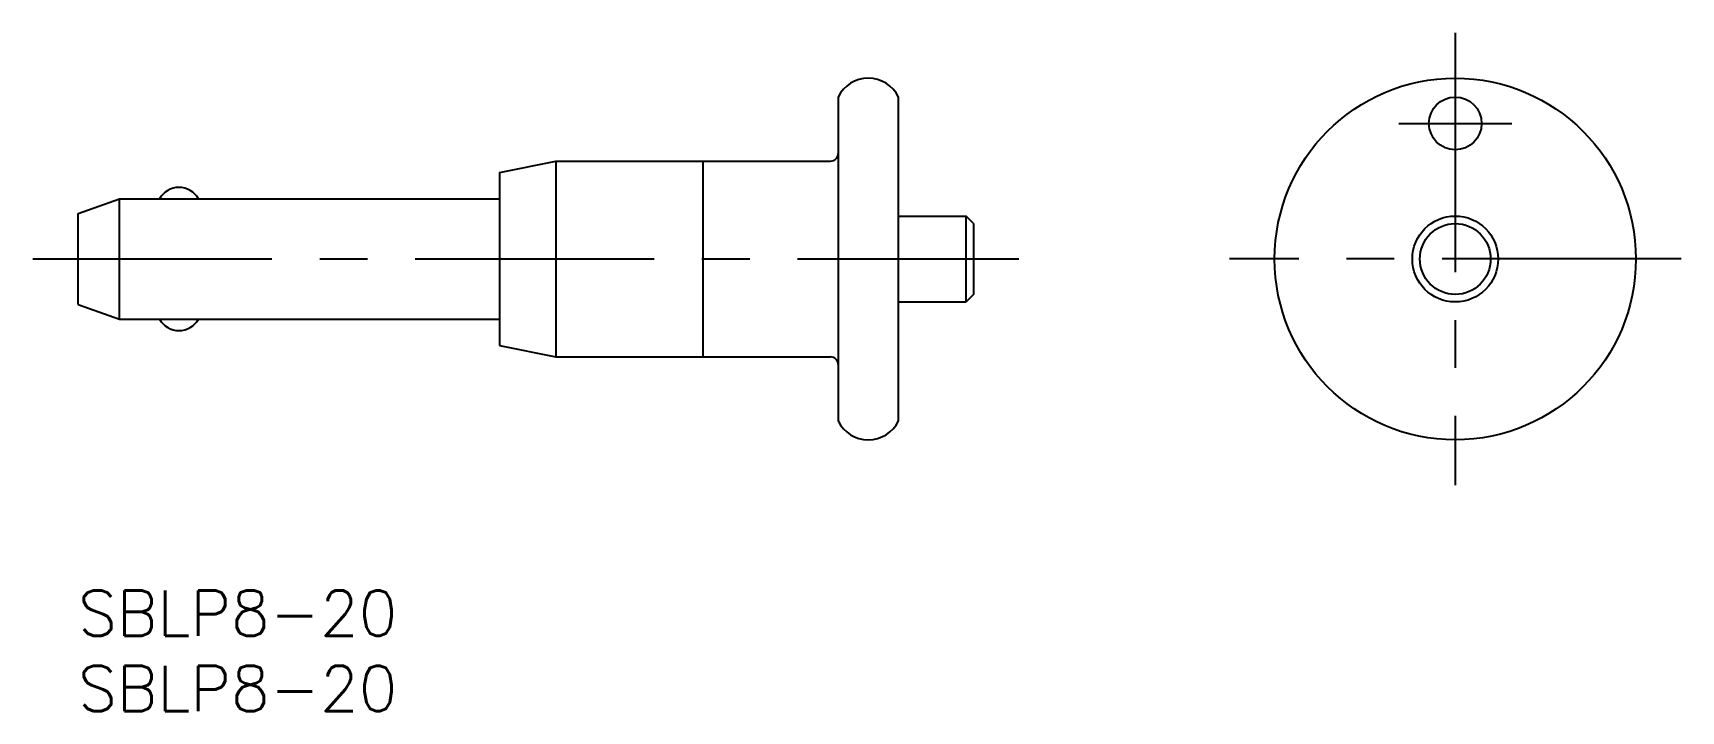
# Model space of a CAD drawing. Extents: x -3 to 106, y -8 to 37.
import ezdxf

# ---------------------------------------------------------------- set-up
doc = ezdxf.new("R2010")
doc.units = 0
doc.header["$LTSCALE"] = 0.5
doc.linetypes.add('CENTER', pattern=[50.8, 31.75, -6.35, 6.35, -6.35])
doc.layers.get('0').update_dxf_attribs({"linetype": 'CONTINUOUS'})
for name, color, linetype in [('MSM_CENTER', 1, 'CENTER'), ('MSM_CONTINUOUS', 7, 'CONTINUOUS'), ('MSM_PART_NUMBER', 7, 'CONTINUOUS')]:
    doc.layers.add(name, color=color, linetype=linetype)
doc.styles.get("Standard").update_dxf_attribs({"font": 'txt.shx', "height": 3, "bigfont": 'bigfont.shx'})

# ---------------------------------------------------------------- blocks, each defined once
blk = doc.blocks.new('*U10')
at = {"layer": 'MSM_PART_NUMBER'}
blk.add_text('SBLP8-20', height=3, dxfattribs=at).set_placement((0, -3))
blk = doc.blocks.new('*U11')
at = {"layer": 'MSM_PART_NUMBER'}
blk.add_text('SBLP8-20', height=3, dxfattribs=at).set_placement((0, -8))

msp = doc.modelspace()

# ---------------------------------------------------------------- linework, layer by layer
for p, q in [((50.5, 32.75), (50.5, 11.25)), ((54.5, 11.25), (54.5, 32.75)), ((28, 27.75), (31.75, 28.5)), ((31.75, 28.5), (50, 28.5)), ((31.75, 28.5), (31.75, 15.5)), ((41.5, 28.5), (41.5, 15.5)), ((28, 27.75), (28, 16.25)), ((0, 25.02), (2.747477, 26)), ((2.747477, 26), (28, 26)), ((2.747477, 18), (2.747477, 26)), ((0, 18.98), (0, 25.02)), ((54.5, 24.85), (59, 24.85)), ((59.5, 24.35), (59, 24.85)), ((59, 19.15), (59, 24.85)), ((59.5, 24.35), (59.5, 19.65)), ((0, 18.98), (2.747477, 18)), ((54.5, 19.15), (59, 19.15)), ((59.5, 19.65), (59, 19.15)), ((2.747477, 18), (28, 18)), ((28, 16.25), (31.75, 15.5)), ((31.75, 15.5), (50, 15.5))]:
    msp.add_line(p, q)
for centre, radius in [((91.5, 22), 12), ((91.5, 31), 1.75), ((91.5, 22), 2.85), ((91.5, 22), 2.35)]:
    msp.add_circle(centre, radius)
for centre, radius, start, end in [((52.5, 31.775), 2.225, 25.989234, 154.010766), ((50, 29), 0.5, 270, 0), ((6.700962, 25.25), 1.5, 30, 150), ((6.700962, 18.75), 1.5, 210, 330), ((50, 15), 0.5, 0, 90), ((52.5, 12.225), 2.225, 205.989234, 334.010766)]:
    msp.add_arc(centre, radius, start, end)
at = {"layer": 'MSM_CENTER'}
for p, q in [((91.5, 37), (91.5, 7)), ((87.75, 31), (95.25, 31)), ((-3, 22), (62.5, 22)), ((106.5, 22), (76.5, 22))]:
    msp.add_line(p, q, dxfattribs=at)

# ---------------------------------------------------------------- block references
at = {"layer": 'MSM_CONTINUOUS'}
for name in ['*U10', '*U11']:
    msp.add_blockref(name, (0, 0), dxfattribs=at)

doc.saveas('drawing.dxf')
